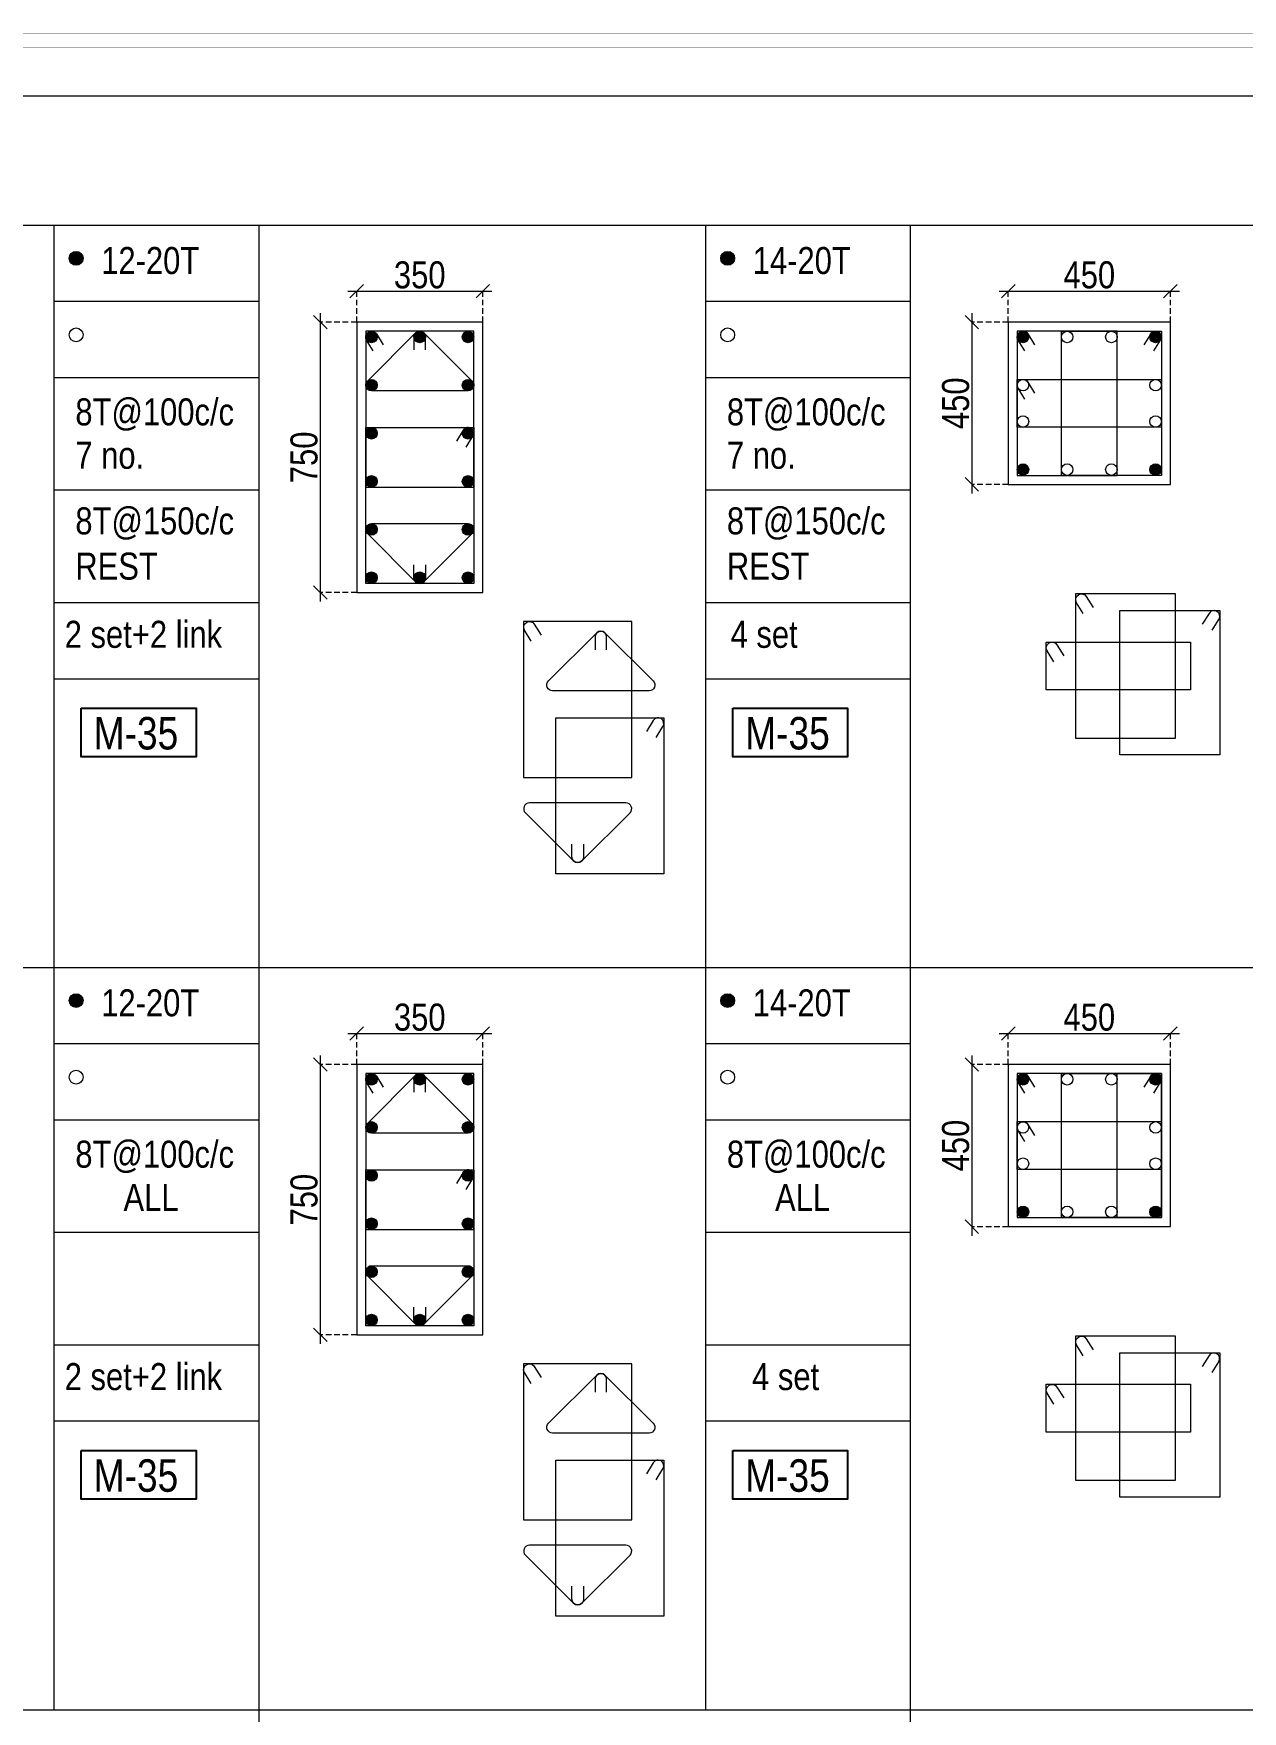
# Model space of a CAD drawing. Header units: millimetres. Extents: x 1112055 to 3390982, y -148532 to 766891.
# Drawn here: x 2049321 to 2062742, y 365707 to 384332 of the extents above; entities that cross this region are included whole.
import ezdxf
from ezdxf.enums import TextEntityAlignment as Align

# ---------------------------------------------------------------- set-up
doc = ezdxf.new("R2010")
doc.units = ezdxf.units.MM
doc.header["$PDMODE"] = 35
doc.header["$PDSIZE"] = -25
doc.linetypes.add('DASHED2', pattern=[0.375, 0.25, -0.125])
doc.linetypes.add('Hidden', pattern=[9.525, 6.35, -3.175])
for name, color, linetype, lineweight in [('B COL. SIZE DIM', 220, 'Continuous', 25), ('B COLSCH', 204, 'Continuous', 20), ('B COLUMN', 1, 'Hidden', 9), ('B STEEL', 34, 'Continuous', 15), ('B TITLE BLOCK', 250, 'Continuous', 0)]:
    doc.layers.add(name, color=color, linetype=linetype, lineweight=lineweight)
doc.layers.add('B TEXT', color=7, linetype='Continuous')
doc.styles.add('dim inside', font='romans.shx', dxfattribs={"width": 0.8, "height": 125})
doc.styles.add('SWINC', font='swissc.ttf')
doc.dimstyles.new('dim inside', dxfattribs={"dimtxt": 125, "dimasz": 100, "dimexe": 0, "dimexo": 0, "dimgap": 10, "dimtad": 0, "dimdec": 0, "dimzin": 0, "dimdsep": 46, "dimtxsty": 'dim inside', "dimblk": 'SMALL', "dimcen": 0.09, "dimadec": 0, "dimazin": 0, "dimtfac": 1, "dimtdec": 0, "dimtofl": 0, "dimtmove": 0, "dimatfit": 3, "dimfxl": 1, "dimtolj": 1, "dimtzin": 0, "dimarcsym": 2})

# ---------------------------------------------------------------- blocks, each defined once
blk = doc.blocks.new('_Oblique')
at = {"color": 0, "linetype": 'ByBlock', "lineweight": -2}
blk.add_line((-0.5, -0.5), (0.5, 0.5), dxfattribs=at)
blk = doc.blocks.new('*D966')
at = {"layer": 'B COL. SIZE DIM', "color": 250, "lineweight": 9, "ltscale": 250, "transparency": 16777216}
blk.add_line((2052808, 373233), (2054408, 373233), dxfattribs=at)
at = {"layer": 'B COL. SIZE DIM', "color": 250, "linetype": 'DASHED2', "lineweight": 9, "ltscale": 250, "transparency": 16777216}
for p, q in [((2052908, 372888), (2052908, 373233)), ((2054308, 372888), (2054308, 373233))]:
    blk.add_line(p, q, dxfattribs=at)
at = {"layer": 'Defpoints', "color": 0, "ltscale": 250, "transparency": 16777216}
for p in [(2054308, 373233), (2052908, 372888), (2054308, 372888)]:
    blk.add_point(p, dxfattribs=at)
at = {"layer": 'B COL. SIZE DIM', "color": 250, "lineweight": 9, "ltscale": 250, "transparency": 16777216, "xscale": 150, "yscale": 150, "zscale": 150, "rotation": 180}
blk.add_blockref('_Oblique', (2052908, 373233), dxfattribs=at)
at = {"layer": 'B COL. SIZE DIM', "color": 250, "lineweight": 9, "ltscale": 250, "transparency": 16777216, "xscale": 150, "yscale": 150, "zscale": 150}
blk.add_blockref('_Oblique', (2054308, 373233), dxfattribs=at)
at = {"layer": 'B COL. SIZE DIM', "color": 6, "ltscale": 250, "transparency": 16777216, "insert": (2053608, 373412), "char_height": 300, "attachment_point": 5, "style": 'SWINC'}
blk.add_mtext('\\A1;350', dxfattribs=at)
blk = doc.blocks.new('*D967')
at = {"layer": 'B COL. SIZE DIM', "color": 250, "lineweight": 9, "ltscale": 250, "transparency": 16777216}
blk.add_line((2052504, 372988), (2052504, 369788), dxfattribs=at)
at = {"layer": 'B COL. SIZE DIM', "color": 250, "linetype": 'DASHED2', "lineweight": 9, "ltscale": 250, "transparency": 16777216}
for p, q in [((2052908, 372888), (2052504, 372888)), ((2052908, 369888), (2052504, 369888))]:
    blk.add_line(p, q, dxfattribs=at)
at = {"layer": 'Defpoints', "color": 0, "ltscale": 250, "transparency": 16777216}
for p in [(2052908, 372888), (2052504, 369888), (2052908, 369888)]:
    blk.add_point(p, dxfattribs=at)
at = {"layer": 'B COL. SIZE DIM', "color": 250, "lineweight": 9, "ltscale": 250, "transparency": 16777216, "xscale": 150, "yscale": 150, "zscale": 150}
for p, rotation in [((2052504, 372888), 90), ((2052504, 369888), 270)]:
    blk.add_blockref('_Oblique', p, dxfattribs=dict(at, rotation=rotation))
at = {"layer": 'B COL. SIZE DIM', "color": 6, "ltscale": 250, "transparency": 16777216, "insert": (2052325, 371388), "char_height": 300, "attachment_point": 5, "rotation": 90, "style": 'SWINC'}
blk.add_mtext('\\A1;750', dxfattribs=at)
blk = doc.blocks.new('*D964')
at = {"layer": 'B COL. SIZE DIM', "color": 250, "lineweight": 9, "ltscale": 250, "transparency": 16777216}
blk.add_line((2052808, 381473), (2054408, 381473), dxfattribs=at)
at = {"layer": 'B COL. SIZE DIM', "color": 250, "linetype": 'DASHED2', "lineweight": 9, "ltscale": 250, "transparency": 16777216}
for p, q in [((2052908, 381128), (2052908, 381473)), ((2054308, 381128), (2054308, 381473))]:
    blk.add_line(p, q, dxfattribs=at)
at = {"layer": 'Defpoints', "color": 0, "ltscale": 250, "transparency": 16777216}
for p in [(2054308, 381473), (2052908, 381128), (2054308, 381128)]:
    blk.add_point(p, dxfattribs=at)
at = {"layer": 'B COL. SIZE DIM', "color": 250, "lineweight": 9, "ltscale": 250, "transparency": 16777216, "xscale": 150, "yscale": 150, "zscale": 150, "rotation": 180}
blk.add_blockref('_Oblique', (2052908, 381473), dxfattribs=at)
at = {"layer": 'B COL. SIZE DIM', "color": 250, "lineweight": 9, "ltscale": 250, "transparency": 16777216, "xscale": 150, "yscale": 150, "zscale": 150}
blk.add_blockref('_Oblique', (2054308, 381473), dxfattribs=at)
at = {"layer": 'B COL. SIZE DIM', "color": 6, "ltscale": 250, "transparency": 16777216, "insert": (2053608, 381652), "char_height": 300, "attachment_point": 5, "style": 'SWINC'}
blk.add_mtext('\\A1;350', dxfattribs=at)
blk = doc.blocks.new('*D965')
at = {"layer": 'B COL. SIZE DIM', "color": 250, "lineweight": 9, "ltscale": 250, "transparency": 16777216}
blk.add_line((2052504, 381228), (2052504, 378028), dxfattribs=at)
at = {"layer": 'B COL. SIZE DIM', "color": 250, "linetype": 'DASHED2', "lineweight": 9, "ltscale": 250, "transparency": 16777216}
for p, q in [((2052908, 381128), (2052504, 381128)), ((2052908, 378128), (2052504, 378128))]:
    blk.add_line(p, q, dxfattribs=at)
at = {"layer": 'Defpoints', "color": 0, "ltscale": 250, "transparency": 16777216}
for p in [(2052908, 381128), (2052504, 378128), (2052908, 378128)]:
    blk.add_point(p, dxfattribs=at)
at = {"layer": 'B COL. SIZE DIM', "color": 250, "lineweight": 9, "ltscale": 250, "transparency": 16777216, "xscale": 150, "yscale": 150, "zscale": 150}
for p, rotation in [((2052504, 381128), 90), ((2052504, 378128), 270)]:
    blk.add_blockref('_Oblique', p, dxfattribs=dict(at, rotation=rotation))
at = {"layer": 'B COL. SIZE DIM', "color": 6, "ltscale": 250, "transparency": 16777216, "insert": (2052325, 379628), "char_height": 300, "attachment_point": 5, "rotation": 90, "style": 'SWINC'}
blk.add_mtext('\\A1;750', dxfattribs=at)
blk = doc.blocks.new('*D1703')
at = {"layer": 'B COL. SIZE DIM', "color": 250, "lineweight": 9, "ltscale": 250, "transparency": 16777216}
blk.add_line((2060042, 373233), (2062042, 373233), dxfattribs=at)
at = {"layer": 'B COL. SIZE DIM', "color": 250, "linetype": 'DASHED2', "lineweight": 9, "ltscale": 250, "transparency": 16777216}
for p, q in [((2060142, 372888), (2060142, 373233)), ((2061942, 372888), (2061942, 373233))]:
    blk.add_line(p, q, dxfattribs=at)
at = {"layer": 'Defpoints', "color": 0, "ltscale": 250, "transparency": 16777216}
for p in [(2061942, 373233), (2060142, 372888), (2061942, 372888)]:
    blk.add_point(p, dxfattribs=at)
at = {"layer": 'B COL. SIZE DIM', "color": 250, "lineweight": 9, "ltscale": 250, "transparency": 16777216, "xscale": 150, "yscale": 150, "zscale": 150, "rotation": 180}
blk.add_blockref('_Oblique', (2060142, 373233), dxfattribs=at)
at = {"layer": 'B COL. SIZE DIM', "color": 250, "lineweight": 9, "ltscale": 250, "transparency": 16777216, "xscale": 150, "yscale": 150, "zscale": 150}
blk.add_blockref('_Oblique', (2061942, 373233), dxfattribs=at)
at = {"layer": 'B COL. SIZE DIM', "color": 6, "ltscale": 250, "transparency": 16777216, "insert": (2061042, 373412), "char_height": 300, "attachment_point": 5, "style": 'SWINC'}
blk.add_mtext('\\A1;450', dxfattribs=at)
blk = doc.blocks.new('*D1704')
at = {"layer": 'B COL. SIZE DIM', "color": 250, "lineweight": 9, "ltscale": 250, "transparency": 16777216}
blk.add_line((2059738, 372988), (2059738, 370988), dxfattribs=at)
at = {"layer": 'B COL. SIZE DIM', "color": 250, "linetype": 'DASHED2', "lineweight": 9, "ltscale": 250, "transparency": 16777216}
for p, q in [((2060142, 372888), (2059738, 372888)), ((2060142, 371088), (2059738, 371088))]:
    blk.add_line(p, q, dxfattribs=at)
at = {"layer": 'Defpoints', "color": 0, "ltscale": 250, "transparency": 16777216}
for p in [(2060142, 372888), (2059738, 371088), (2060142, 371088)]:
    blk.add_point(p, dxfattribs=at)
at = {"layer": 'B COL. SIZE DIM', "color": 250, "lineweight": 9, "ltscale": 250, "transparency": 16777216, "xscale": 150, "yscale": 150, "zscale": 150}
for p, rotation in [((2059738, 372888), 90), ((2059738, 371088), 270)]:
    blk.add_blockref('_Oblique', p, dxfattribs=dict(at, rotation=rotation))
at = {"layer": 'B COL. SIZE DIM', "color": 6, "ltscale": 250, "transparency": 16777216, "insert": (2059559, 371988), "char_height": 300, "attachment_point": 5, "rotation": 90, "style": 'SWINC'}
blk.add_mtext('\\A1;450', dxfattribs=at)
blk = doc.blocks.new('*D1705')
at = {"layer": 'B COL. SIZE DIM', "color": 250, "lineweight": 9, "ltscale": 250, "transparency": 16777216}
blk.add_line((2060042, 381473), (2062042, 381473), dxfattribs=at)
at = {"layer": 'B COL. SIZE DIM', "color": 250, "linetype": 'DASHED2', "lineweight": 9, "ltscale": 250, "transparency": 16777216}
for p, q in [((2060142, 381128), (2060142, 381473)), ((2061942, 381128), (2061942, 381473))]:
    blk.add_line(p, q, dxfattribs=at)
at = {"layer": 'Defpoints', "color": 0, "ltscale": 250, "transparency": 16777216}
for p in [(2061942, 381473), (2060142, 381128), (2061942, 381128)]:
    blk.add_point(p, dxfattribs=at)
at = {"layer": 'B COL. SIZE DIM', "color": 250, "lineweight": 9, "ltscale": 250, "transparency": 16777216, "xscale": 150, "yscale": 150, "zscale": 150, "rotation": 180}
blk.add_blockref('_Oblique', (2060142, 381473), dxfattribs=at)
at = {"layer": 'B COL. SIZE DIM', "color": 250, "lineweight": 9, "ltscale": 250, "transparency": 16777216, "xscale": 150, "yscale": 150, "zscale": 150}
blk.add_blockref('_Oblique', (2061942, 381473), dxfattribs=at)
at = {"layer": 'B COL. SIZE DIM', "color": 6, "ltscale": 250, "transparency": 16777216, "insert": (2061042, 381652), "char_height": 300, "attachment_point": 5, "style": 'SWINC'}
blk.add_mtext('\\A1;450', dxfattribs=at)
blk = doc.blocks.new('*D1706')
at = {"layer": 'B COL. SIZE DIM', "color": 250, "lineweight": 9, "ltscale": 250, "transparency": 16777216}
blk.add_line((2059738, 381228), (2059738, 379228), dxfattribs=at)
at = {"layer": 'B COL. SIZE DIM', "color": 250, "linetype": 'DASHED2', "lineweight": 9, "ltscale": 250, "transparency": 16777216}
for p, q in [((2060142, 381128), (2059738, 381128)), ((2060142, 379328), (2059738, 379328))]:
    blk.add_line(p, q, dxfattribs=at)
at = {"layer": 'Defpoints', "color": 0, "ltscale": 250, "transparency": 16777216}
for p in [(2060142, 381128), (2059738, 379328), (2060142, 379328)]:
    blk.add_point(p, dxfattribs=at)
at = {"layer": 'B COL. SIZE DIM', "color": 250, "lineweight": 9, "ltscale": 250, "transparency": 16777216, "xscale": 150, "yscale": 150, "zscale": 150}
for p, rotation in [((2059738, 381128), 90), ((2059738, 379328), 270)]:
    blk.add_blockref('_Oblique', p, dxfattribs=dict(at, rotation=rotation))
at = {"layer": 'B COL. SIZE DIM', "color": 6, "ltscale": 250, "transparency": 16777216, "insert": (2059559, 380228), "char_height": 300, "attachment_point": 5, "rotation": 90, "style": 'SWINC'}
blk.add_mtext('\\A1;450', dxfattribs=at)

msp = doc.modelspace()

# ---------------------------------------------------------------- hatches: boundary and pattern name
at = {"layer": 'B STEEL', "lineweight": 9, "ltscale": 0.5}
h = msp.add_hatch(color=34, dxfattribs=at)
edge = h.paths.add_edge_path()
edge.add_arc((2049793, 381837.3), 76.8, 0, 360)
h = msp.add_hatch(color=34, dxfattribs=at)
edge = h.paths.add_edge_path()
edge.add_arc((2057026.5, 381837.3), 76.8, 0, 360)
h = msp.add_hatch(color=34, dxfattribs=at)
edge = h.paths.add_edge_path()
edge.add_arc((2053072.2, 380964.1), 64, 0, 360)
h = msp.add_hatch(color=34, dxfattribs=at)
edge = h.paths.add_edge_path()
edge.add_arc((2053608.1, 380964.1), 64, 180, 540, ccw=False)
h = msp.add_hatch(color=34, dxfattribs=at)
edge = h.paths.add_edge_path()
edge.add_arc((2054144.1, 380964.1), 64, 180, 540, ccw=False)
h = msp.add_hatch(color=34, dxfattribs=at)
edge = h.paths.add_edge_path()
edge.add_arc((2060305.7, 380964.1), 64, 0, 360)
h = msp.add_hatch(color=34, dxfattribs=at)
edge = h.paths.add_edge_path()
edge.add_arc((2061777.7, 380964.1), 64, 180, 540, ccw=False)
at = {"layer": 'B STEEL', "lineweight": 30}
h = msp.add_hatch(color=34, dxfattribs=at)
edge = h.paths.add_edge_path()
edge.add_arc((2053072.2, 380429.8), 64, 0, 360)
h = msp.add_hatch(color=34, dxfattribs=at)
edge = h.paths.add_edge_path()
edge.add_arc((2054144.1, 380429.8), 64, 0, 360)
h = msp.add_hatch(color=34, dxfattribs=at)
edge = h.paths.add_edge_path()
edge.add_arc((2053072.2, 379895.4), 64, 0, 360)
h = msp.add_hatch(color=34, dxfattribs=at)
edge = h.paths.add_edge_path()
edge.add_arc((2054144.1, 379895.4), 64, 0, 360)
h = msp.add_hatch(color=34, dxfattribs=at)
edge = h.paths.add_edge_path()
edge.add_arc((2053072.2, 379361), 64, 0, 360)
h = msp.add_hatch(color=34, dxfattribs=at)
edge = h.paths.add_edge_path()
edge.add_arc((2054144.1, 379361), 64, 0, 360)
at = {"layer": 'B STEEL', "lineweight": 9, "ltscale": 0.5}
h = msp.add_hatch(color=34, dxfattribs=at)
edge = h.paths.add_edge_path()
edge.add_arc((2060305.7, 379492.2), 64, 0, 360, ccw=False)
h = msp.add_hatch(color=34, dxfattribs=at)
edge = h.paths.add_edge_path()
edge.add_arc((2061777.7, 379492.2), 64, -180, 180)
at = {"layer": 'B STEEL', "lineweight": 30}
h = msp.add_hatch(color=34, dxfattribs=at)
edge = h.paths.add_edge_path()
edge.add_arc((2053072.2, 378826.6), 64, 0, 360)
h = msp.add_hatch(color=34, dxfattribs=at)
edge = h.paths.add_edge_path()
edge.add_arc((2054144.1, 378826.6), 64, 0, 360)
at = {"layer": 'B STEEL', "lineweight": 9, "ltscale": 0.5}
h = msp.add_hatch(color=34, dxfattribs=at)
edge = h.paths.add_edge_path()
edge.add_arc((2053072.2, 378292.2), 64, 0, 360, ccw=False)
h = msp.add_hatch(color=34, dxfattribs=at)
edge = h.paths.add_edge_path()
edge.add_arc((2053608.1, 378292.2), 64, -180, 180)
h = msp.add_hatch(color=34, dxfattribs=at)
edge = h.paths.add_edge_path()
edge.add_arc((2054144.1, 378292.2), 64, -180, 180)
h = msp.add_hatch(color=34, dxfattribs=at)
edge = h.paths.add_edge_path()
edge.add_arc((2049793, 373597.5), 76.8, 0, 360)
h = msp.add_hatch(color=34, dxfattribs=at)
edge = h.paths.add_edge_path()
edge.add_arc((2057026.5, 373597.5), 76.8, 0, 360)
h = msp.add_hatch(color=34, dxfattribs=at)
edge = h.paths.add_edge_path()
edge.add_arc((2053072.2, 372724.3), 64, 0, 360)
h = msp.add_hatch(color=34, dxfattribs=at)
edge = h.paths.add_edge_path()
edge.add_arc((2053608.1, 372724.3), 64, 180, 540, ccw=False)
h = msp.add_hatch(color=34, dxfattribs=at)
edge = h.paths.add_edge_path()
edge.add_arc((2054144.1, 372724.3), 64, 180, 540, ccw=False)
h = msp.add_hatch(color=34, dxfattribs=at)
edge = h.paths.add_edge_path()
edge.add_arc((2060305.7, 372724.3), 64, 0, 360)
h = msp.add_hatch(color=34, dxfattribs=at)
edge = h.paths.add_edge_path()
edge.add_arc((2061777.7, 372724.3), 64, 180, 540, ccw=False)
at = {"layer": 'B STEEL', "lineweight": 30}
h = msp.add_hatch(color=34, dxfattribs=at)
edge = h.paths.add_edge_path()
edge.add_arc((2053072.2, 372189.9), 64, 0, 360)
h = msp.add_hatch(color=34, dxfattribs=at)
edge = h.paths.add_edge_path()
edge.add_arc((2054144.1, 372189.9), 64, 0, 360)
h = msp.add_hatch(color=34, dxfattribs=at)
edge = h.paths.add_edge_path()
edge.add_arc((2053072.2, 371655.5), 64, 0, 360)
h = msp.add_hatch(color=34, dxfattribs=at)
edge = h.paths.add_edge_path()
edge.add_arc((2054144.1, 371655.5), 64, 0, 360)
at = {"layer": 'B STEEL', "lineweight": 9, "ltscale": 0.5}
h = msp.add_hatch(color=34, dxfattribs=at)
edge = h.paths.add_edge_path()
edge.add_arc((2060305.7, 371252.3), 64, 0, 360, ccw=False)
h = msp.add_hatch(color=34, dxfattribs=at)
edge = h.paths.add_edge_path()
edge.add_arc((2061777.7, 371252.3), 64, -180, 180)
at = {"layer": 'B STEEL', "lineweight": 30}
h = msp.add_hatch(color=34, dxfattribs=at)
edge = h.paths.add_edge_path()
edge.add_arc((2053072.2, 371121.1), 64, 0, 360)
h = msp.add_hatch(color=34, dxfattribs=at)
edge = h.paths.add_edge_path()
edge.add_arc((2054144.1, 371121.1), 64, 0, 360)
h = msp.add_hatch(color=34, dxfattribs=at)
edge = h.paths.add_edge_path()
edge.add_arc((2053072.2, 370586.7), 64, 0, 360)
h = msp.add_hatch(color=34, dxfattribs=at)
edge = h.paths.add_edge_path()
edge.add_arc((2054144.1, 370586.7), 64, 0, 360)
at = {"layer": 'B STEEL', "lineweight": 9, "ltscale": 0.5}
h = msp.add_hatch(color=34, dxfattribs=at)
edge = h.paths.add_edge_path()
edge.add_arc((2053072.2, 370052.3), 64, 0, 360, ccw=False)
h = msp.add_hatch(color=34, dxfattribs=at)
edge = h.paths.add_edge_path()
edge.add_arc((2053608.1, 370052.3), 64, -180, 180)
h = msp.add_hatch(color=34, dxfattribs=at)
edge = h.paths.add_edge_path()
edge.add_arc((2054144.1, 370052.3), 64, -180, 180)

# ---------------------------------------------------------------- linework, layer by layer
at = {"layer": 'B COLSCH', "color": 250, "lineweight": 0}
for p, q in [((2025459.8, 383641.1), (2072502.1, 383641.1)), ((2025459.8, 382205.6), (2072502.1, 382205.6)), ((2049546.7, 382205.6), (2049546.7, 365726)), ((2051821.1, 382205.6), (2051821.1, 358585.8)), ((2056780.2, 382205.6), (2056780.2, 365726)), ((2059054.6, 382205.6), (2059054.6, 358585.8)), ((2049546.7, 381360.6), (2051821.1, 381360.6)), ((2056780.2, 381360.6), (2059054.6, 381360.6)), ((2049546.7, 380515.6), (2051821.1, 380515.6)), ((2056780.2, 380515.6), (2059054.6, 380515.6)), ((2049546.7, 379265.9), (2051821.1, 379265.9)), ((2056780.2, 379265.9), (2059054.6, 379265.9)), ((2049546.7, 378016.1), (2051821.1, 378016.1)), ((2056780.2, 378016.1), (2059054.6, 378016.1)), ((2049546.7, 377171.1), (2051821.1, 377171.1)), ((2056780.2, 377171.1), (2059054.6, 377171.1)), ((2025459.8, 373965.8), (2072502.1, 373965.8)), ((2049546.7, 373120.8), (2051821.1, 373120.8)), ((2056780.2, 373120.8), (2059054.6, 373120.8)), ((2049546.7, 372275.8), (2051821.1, 372275.8)), ((2056780.2, 372275.8), (2059054.6, 372275.8)), ((2049546.7, 371026), (2051821.1, 371026)), ((2056780.2, 371026), (2059054.6, 371026)), ((2049546.7, 369776.3), (2051821.1, 369776.3)), ((2056780.2, 369776.3), (2059054.6, 369776.3)), ((2049546.7, 368931.3), (2051821.1, 368931.3)), ((2056780.2, 368931.3), (2059054.6, 368931.3)), ((2025459.8, 365726), (2072502.1, 365726))]:
    msp.add_line(p, q, dxfattribs=at)
at = {"layer": 'B COLUMN', "color": 1, "linetype": 'ByBlock', "lineweight": 20}
for points in [[(2052908.1, 378128.2), (2054308.1, 378128.2), (2054308.1, 381128.2), (2052908.1, 381128.2)], [(2060141.7, 379328.2), (2061941.7, 379328.2), (2061941.7, 381128.2), (2060141.7, 381128.2)], [(2052908.1, 369888.3), (2054308.1, 369888.3), (2054308.1, 372888.3), (2052908.1, 372888.3)], [(2060141.7, 371088.3), (2061941.7, 371088.3), (2061941.7, 372888.3), (2060141.7, 372888.3)]]:
    msp.add_lwpolyline(points, close=True, dxfattribs=at)
at = {"layer": 'B STEEL', "color": 34, "lineweight": 9, "ltscale": 0.5}
for points in [[(2053008.1, 379297), (2054208.1, 379297), (2054208.1, 381028.2), (2053008.1, 381028.2)], [(2060241.7, 379428.2), (2061351, 379428.2), (2061351, 381028.2), (2060241.7, 381028.2)], [(2061841.7, 379428.2), (2060732.3, 379428.2), (2060732.3, 381028.2), (2061841.7, 381028.2)], [(2060241.7, 380493.8), (2061841.7, 380493.8), (2061841.7, 379962.6), (2060241.7, 379962.6)], [(2053008.1, 379959.4), (2054208.1, 379959.4), (2054208.1, 378228.2), (2053008.1, 378228.2)], [(2060889.7, 376512.5), (2061999.1, 376512.5), (2061999.1, 378112.5), (2060889.7, 378112.5)], [(2062489.7, 376326.8), (2061380.4, 376326.8), (2061380.4, 377926.8), (2062489.7, 377926.8)], [(2054761.7, 376074.3), (2055961.7, 376074.3), (2055961.7, 377805.5), (2054761.7, 377805.5)], [(2060563.9, 377578.1), (2062163.9, 377578.1), (2062163.9, 377046.9), (2060563.9, 377046.9)], [(2055117.7, 376736.7), (2056317.7, 376736.7), (2056317.7, 375005.5), (2055117.7, 375005.5)], [(2053008.1, 371057.1), (2054208.1, 371057.1), (2054208.1, 372788.3), (2053008.1, 372788.3)], [(2060241.7, 371188.3), (2061841.7, 371188.3), (2061841.7, 372788.3), (2060241.7, 372788.3)], [(2060241.7, 371188.3), (2061351, 371188.3), (2061351, 372788.3), (2060241.7, 372788.3)], [(2061841.7, 371188.3), (2060732.3, 371188.3), (2060732.3, 372788.3), (2061841.7, 372788.3)], [(2060241.7, 372253.9), (2061841.7, 372253.9), (2061841.7, 371722.7), (2060241.7, 371722.7)], [(2053008.1, 371719.5), (2054208.1, 371719.5), (2054208.1, 369988.3), (2053008.1, 369988.3)], [(2060889.7, 368272.6), (2061999.1, 368272.6), (2061999.1, 369872.6), (2060889.7, 369872.6)], [(2054761.7, 367834.5), (2055961.7, 367834.5), (2055961.7, 369565.7), (2054761.7, 369565.7)], [(2062489.7, 368087), (2061380.4, 368087), (2061380.4, 369687), (2062489.7, 369687)], [(2060563.9, 369338.2), (2062163.9, 369338.2), (2062163.9, 368807), (2060563.9, 368807)], [(2055117.7, 368496.9), (2056317.7, 368496.9), (2056317.7, 366765.7), (2055117.7, 366765.7)]]:
    msp.add_lwpolyline(points, close=True, dxfattribs=at)
for points in [[(2053092.4, 380809.1), (2053017.6, 380930.6, -1), (2053126.7, 380997.7), (2053201.4, 380876.2)], [(2053672.2, 380821.5), (2053672.2, 380964.1, 1), (2053544.1, 380964.1), (2053544.1, 380821.5)], [(2060325.9, 380809.1), (2060251.2, 380930.6, -1), (2060360.2, 380997.7), (2060435, 380876.2)], [(2061757.4, 380809.1), (2061832.2, 380930.6, 1), (2061723.1, 380997.7), (2061648.4, 380876.2)], [(2060325.9, 380274.7), (2060251.2, 380396.2, -1), (2060360.2, 380463.3), (2060435, 380341.8)], [(2054123.9, 379740.3), (2054198.6, 379861.8, 1), (2054089.6, 379928.9), (2054014.8, 379807.4)], [(2053672.2, 378434.8), (2053672.2, 378292.2, -1), (2053544.1, 378292.2), (2053544.1, 378434.8)], [(2053672.2, 378434.8), (2053672.2, 378292.2, -1), (2053544.1, 378292.2), (2053544.1, 378434.8)], [(2060974, 377893.4), (2060899.2, 378014.9, -1), (2061008.3, 378082), (2061083.1, 377960.5)], [(2062405.5, 377707.8), (2062480.2, 377829.3, 1), (2062371.2, 377896.4), (2062296.4, 377774.9)], [(2054846, 377586.5), (2054771.2, 377707.9, -1), (2054880.3, 377775.1), (2054955.1, 377653.6)], [(2055683.2, 377492.4), (2055683.2, 377635, 1), (2055555.2, 377635), (2055555.2, 377492.4)], [(2060648.1, 377359), (2060573.4, 377480.5, -1), (2060682.4, 377547.6), (2060757.2, 377426.1)], [(2056233.5, 376517.7), (2056308.2, 376639.2, 1), (2056199.2, 376706.3), (2056124.4, 376584.8)], [(2055425.8, 375335.9), (2055425.8, 375193.2, -1), (2055297.7, 375193.2), (2055297.7, 375335.9)], [(2053092.4, 372569.3), (2053017.6, 372690.7, -1), (2053126.7, 372757.9), (2053201.4, 372636.4)], [(2053672.2, 372581.7), (2053672.2, 372724.3, 1), (2053544.1, 372724.3), (2053544.1, 372581.7)], [(2060325.9, 372569.3), (2060251.2, 372690.7, -1), (2060360.2, 372757.9), (2060435, 372636.4)], [(2061757.4, 372569.3), (2061832.2, 372690.7, 1), (2061723.1, 372757.9), (2061648.4, 372636.4)], [(2060325.9, 372034.9), (2060251.2, 372156.4, -1), (2060360.2, 372223.5), (2060435, 372102)], [(2054123.9, 371500.5), (2054198.6, 371622, 1), (2054089.6, 371689.1), (2054014.8, 371567.6)], [(2053672.2, 370195), (2053672.2, 370052.3, -1), (2053544.1, 370052.3), (2053544.1, 370195)], [(2053672.2, 370195), (2053672.2, 370052.3, -1), (2053544.1, 370052.3), (2053544.1, 370195)], [(2060974, 369653.6), (2060899.2, 369775, -1), (2061008.3, 369842.2), (2061083.1, 369720.7)], [(2054846, 369346.6), (2054771.2, 369468.1, -1), (2054880.3, 369535.2), (2054955.1, 369413.7)], [(2062405.5, 369467.9), (2062480.2, 369589.4, 1), (2062371.2, 369656.5), (2062296.4, 369535.1)], [(2055683.2, 369252.5), (2055683.2, 369395.2, 1), (2055555.2, 369395.2), (2055555.2, 369252.5)], [(2060648.1, 369119.2), (2060573.4, 369240.7, -1), (2060682.4, 369307.8), (2060757.2, 369186.3)], [(2056233.5, 368277.8), (2056308.2, 368399.3, 1), (2056199.2, 368466.4), (2056124.4, 368344.9)], [(2055425.8, 367096), (2055425.8, 366953.4, -1), (2055297.7, 366953.4), (2055297.7, 367096)]]:
    msp.add_lwpolyline(points, format="xyb", dxfattribs=at)
for points in [[(2053653.3, 381009.5), (2054189.3, 380475.1, -0.6687154), (2054144.1, 380365.7), (2053072.2, 380365.7, -0.6687154), (2053027, 380475.1), (2053562.9, 381009.5, -0.4133445)], [(2053653.3, 378246.9), (2054189.3, 378781.2, 0.6687154), (2054144.1, 378890.6), (2053072.2, 378890.6, 0.6687154), (2053027, 378781.2), (2053562.9, 378246.9, 0.4133445)], [(2055664.4, 377680.4), (2056200.4, 377146, -0.6687154), (2056155.2, 377036.6), (2055083.2, 377036.6, -0.6687154), (2055038, 377146), (2055574, 377680.4, -0.4133445)], [(2055406.9, 375147.9), (2055942.9, 375682.3, 0.6687154), (2055897.7, 375791.6), (2054825.8, 375791.6, 0.6687154), (2054780.6, 375682.3), (2055316.5, 375147.9, 0.4133445)], [(2053653.3, 372769.6), (2054189.3, 372235.2, -0.6687154), (2054144.1, 372125.9), (2053072.2, 372125.9, -0.6687154), (2053027, 372235.2), (2053562.9, 372769.6, -0.4133445)], [(2053653.3, 370007), (2054189.3, 370541.4, 0.6687154), (2054144.1, 370650.8), (2053072.2, 370650.8, 0.6687154), (2053027, 370541.4), (2053562.9, 370007, 0.4133445)], [(2055664.4, 369440.5), (2056200.4, 368906.1, -0.6687154), (2056155.2, 368796.8), (2055083.2, 368796.8, -0.6687154), (2055038, 368906.1), (2055574, 369440.5, -0.4133445)], [(2055406.9, 366908), (2055942.9, 367442.4, 0.6687154), (2055897.7, 367551.8), (2054825.8, 367551.8, 0.6687154), (2054780.6, 367442.4), (2055316.5, 366908, 0.4133445)]]:
    msp.add_lwpolyline(points, format="xyb", close=True, dxfattribs=at)
for centre, radius in [((2049793, 381837.3), 76.8), ((2057026.5, 381837.3), 76.8), ((2049793, 380987.1), 76.8), ((2053072.2, 380964.1), 64), ((2053608.1, 380964.1), 64), ((2054144.1, 380964.1), 64), ((2057026.5, 380987.1), 76.8), ((2060305.7, 380964.1), 64), ((2060796.4, 380964.1), 64), ((2061287, 380964.1), 64), ((2061777.7, 380964.1), 64), ((2053072.2, 380429.8), 64), ((2054144.1, 380429.8), 64), ((2060305.7, 380429.8), 64), ((2061777.7, 380429.8), 64), ((2060305.7, 380026.6), 64), ((2061777.7, 380026.6), 64), ((2053072.2, 379895.4), 64), ((2054144.1, 379895.4), 64), ((2053072.2, 379361), 64), ((2054144.1, 379361), 64), ((2060305.7, 379492.2), 64), ((2060796.4, 379492.2), 64), ((2061287, 379492.2), 64), ((2061777.7, 379492.2), 64), ((2053072.2, 378826.6), 64), ((2054144.1, 378826.6), 64), ((2053072.2, 378292.2), 64), ((2053608.1, 378292.2), 64), ((2054144.1, 378292.2), 64), ((2049793, 373597.5), 76.8), ((2057026.5, 373597.5), 76.8), ((2049793, 372747.2), 76.8), ((2053072.2, 372724.3), 64), ((2053608.1, 372724.3), 64), ((2054144.1, 372724.3), 64), ((2057026.5, 372747.2), 76.8), ((2060305.7, 372724.3), 64), ((2060796.4, 372724.3), 64), ((2061287, 372724.3), 64), ((2061777.7, 372724.3), 64), ((2053072.2, 372189.9), 64), ((2054144.1, 372189.9), 64), ((2060305.7, 372189.9), 64), ((2061777.7, 372189.9), 64), ((2060305.7, 371786.7), 64), ((2061777.7, 371786.7), 64), ((2053072.2, 371655.5), 64), ((2054144.1, 371655.5), 64), ((2060305.7, 371252.3), 64), ((2060796.4, 371252.3), 64), ((2061287, 371252.3), 64), ((2061777.7, 371252.3), 64), ((2053072.2, 371121.1), 64), ((2054144.1, 371121.1), 64), ((2053072.2, 370586.7), 64), ((2054144.1, 370586.7), 64), ((2053072.2, 370052.3), 64), ((2053608.1, 370052.3), 64), ((2054144.1, 370052.3), 64)]:
    msp.add_circle(centre, radius, dxfattribs=at)
at = {"layer": 'B TEXT', "color": 1}
for points in [[(2049850.3, 376842.1), (2051124.9, 376842.1), (2051124.9, 376304.1), (2049850.3, 376304.1)], [(2057083.9, 376842.1), (2058358.5, 376842.1), (2058358.5, 376304.1), (2057083.9, 376304.1)], [(2049850.3, 368602.2), (2051124.9, 368602.2), (2051124.9, 368064.3), (2049850.3, 368064.3)], [(2057083.9, 368602.2), (2058358.5, 368602.2), (2058358.5, 368064.3), (2057083.9, 368064.3)]]:
    msp.add_lwpolyline(points, close=True, dxfattribs=at)
at = {"layer": 'B TITLE BLOCK', "color": 1, "const_width": 3.38}
msp.add_lwpolyline([(2024770.3, 384330.6), (2024770.3, 351073.3), (2077591.6, 351073.3), (2077591.6, 384330.6)], close=True, dxfattribs=at)
at = {"layer": 'B TITLE BLOCK', "color": 250, "lineweight": 0, "const_width": 3.38}
msp.add_lwpolyline([(2024921.1, 384179.9), (2024921.1, 351224.1), (2077440.8, 351224.1), (2077440.8, 384179.9)], close=True, dxfattribs=at)

# ---------------------------------------------------------------- texts
at = {"layer": 'B TEXT', "style": 'SWINC'}
for s, p in [('12-20T', (2050071.5, 381662.8)), ('14-20T', (2057305, 381662.8)), ('8T@100c/c', (2049784.5, 379982.9)), ('8T@100c/c', (2057018.1, 379982.9)), ('7 no.', (2049784.5, 379501.2)), ('7 no.', (2057018.1, 379501.2)), ('8T@150c/c', (2049784.5, 378773)), ('8T@150c/c', (2057018.1, 378773)), ('REST', (2049784.5, 378270.7)), ('REST', (2057018.1, 378270.7)), ('2 set+2 link', (2049666.2, 377513.6)), ('4 set', (2057058.6, 377513.6)), ('12-20T', (2050071.5, 373422.9)), ('14-20T', (2057305, 373422.9)), ('8T@100c/c', (2049784.5, 371743.1)), ('8T@100c/c', (2057018.1, 371743.1)), ('ALL', (2050319.3, 371261.3)), ('ALL', (2057552.8, 371261.3)), ('2 set+2 link', (2049666.2, 369273.8)), ('4 set', (2057297.8, 369273.8))]:
    msp.add_text(s, height=300, dxfattribs=at).set_placement(p)
at = {"layer": 'B TEXT', "color": 1, "style": 'SWINC'}
for p in [(2049987.7, 376277.6), (2057221.2, 376277.6), (2049987.7, 368037.7), (2057221.2, 368037.7)]:
    msp.add_text('M-35', height=360, dxfattribs=at).set_placement(p, align=Align.BOTTOM_LEFT)

# ---------------------------------------------------------------- dimensions: what is measured, and where the dimension line sits
at = {"layer": 'B COL. SIZE DIM', "color": 250, "ltscale": 250}
for base, p1, p2, picture, middle in [((2054308.1, 381473.1), (2052908.1, 381128.2), (2054308.1, 381128.2), '*D964', (2053608.1, 381651.9)), ((2061941.7, 381473.1), (2060141.7, 381128.2), (2061941.7, 381128.2), '*D1705', (2061041.7, 381651.9)), ((2054308.1, 373233.3), (2052908.1, 372888.3), (2054308.1, 372888.3), '*D966', (2053608.1, 373412.1)), ((2061941.7, 373233.3), (2060141.7, 372888.3), (2061941.7, 372888.3), '*D1703', (2061041.7, 373412.1))]:
    dim = msp.add_linear_dim(base=base, p1=p1, p2=p2, dimstyle='dim inside', override={"dimtxt": 300, "dimasz": 150, "dimgap": 25, "dimtad": 3, "dimlfac": 0.25, "dimtxsty": 'SWINC', "dimblk1": 'Oblique', "dimblk2": 'Oblique', "dimsah": 1, "dimdle": 100, "dimclrd": 250, "dimclre": 250, "dimclrt": 6, "dimfxl": 1000, "dimlwd": 9, "dimlwe": 9}, dxfattribs=at)
    dim.commit()
    dim.dimension.update_dxf_attribs({"geometry": picture, "text_midpoint": middle})
for base, p1, p2, picture, middle in [((2052504.2, 378128.2), (2052908.1, 381128.2), (2052908.1, 378128.2), '*D965', (2052325.5, 379628.2)), ((2059737.8, 379328.2), (2060141.7, 381128.2), (2060141.7, 379328.2), '*D1706', (2059559, 380228.2)), ((2052504.2, 369888.3), (2052908.1, 372888.3), (2052908.1, 369888.3), '*D967', (2052325.5, 371388.3)), ((2059737.8, 371088.3), (2060141.7, 372888.3), (2060141.7, 371088.3), '*D1704', (2059559, 371988.3))]:
    dim = msp.add_linear_dim(base=base, p1=p1, p2=p2, angle=90, dimstyle='dim inside', override={"dimtxt": 300, "dimasz": 150, "dimgap": 25, "dimtad": 3, "dimlfac": 0.25, "dimtxsty": 'SWINC', "dimblk1": 'Oblique', "dimblk2": 'Oblique', "dimsah": 1, "dimdle": 100, "dimclrd": 250, "dimclre": 250, "dimclrt": 6, "dimfxl": 1000, "dimlwd": 9, "dimlwe": 9}, dxfattribs=at)
    dim.commit()
    dim.dimension.update_dxf_attribs({"geometry": picture, "text_midpoint": middle})

doc.saveas('drawing.dxf')
